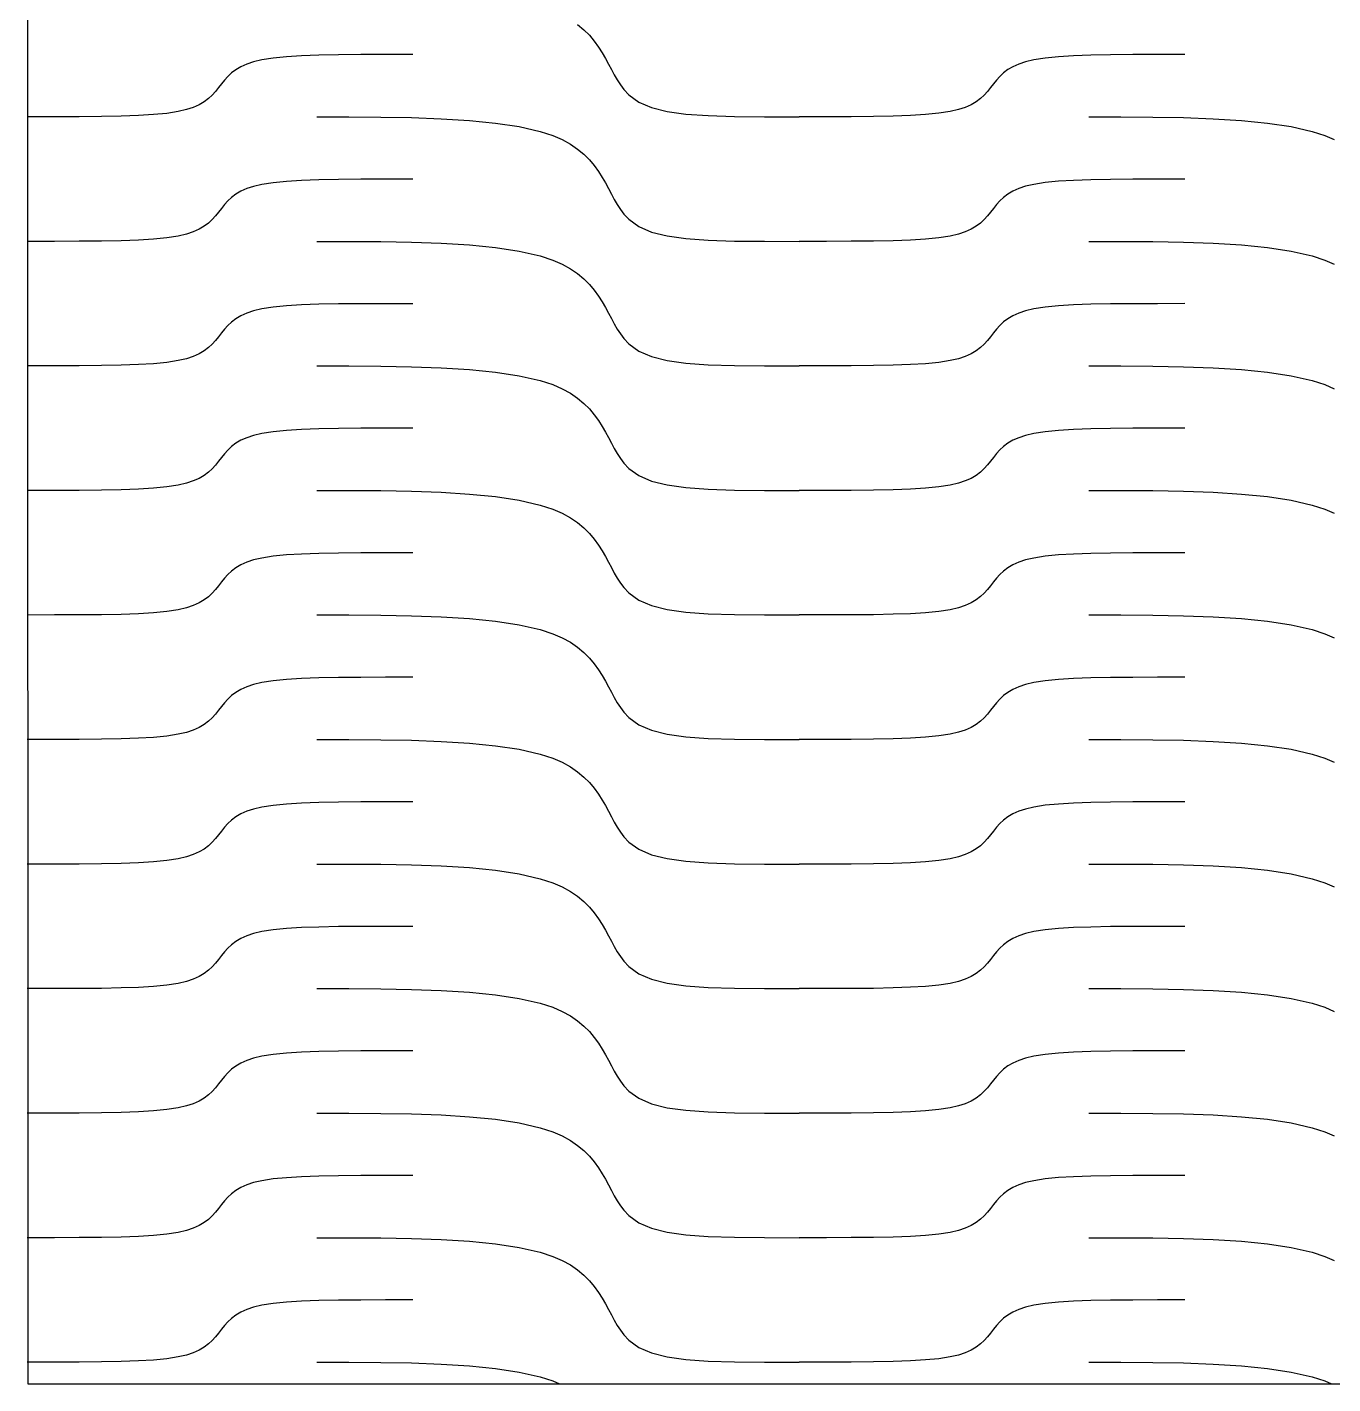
# Model space of a CAD drawing. Extents: x -53 to 53, y -74 to 74.
# Drawn here: x -52.53 to -17.01, y -73.79 to -36.89 of the extents above; entities that cross this region are included whole.
import ezdxf

# ---------------------------------------------------------------- set-up
doc = ezdxf.new("R2010")
doc.units = 0
doc.header["$MEASUREMENT"] = 0
doc.layers.get('0').update_dxf_attribs({"linetype": 'CONTINUOUS'})

msp = doc.modelspace()

# ---------------------------------------------------------------- linework, layer by layer
for p, q in [((-52.525, 28.423), (-52.504, -73.789)), ((-37.552, -36.815), (-37.38, -36.958)), ((-37.38, -36.958), (-37.23, -37.109)), ((-37.23, -37.109), (-37.098, -37.265)), ((-37.098, -37.265), (-36.982, -37.427)), ((-44.052, -37.641), (-44.587, -37.651)), ((-43.45, -37.635), (-44.052, -37.641)), ((-42.778, -37.633), (-43.45, -37.635)), ((-42.031, -37.633), (-42.778, -37.633)), ((-36.982, -37.427), (-36.883, -37.585)), ((-36.883, -37.585), (-36.795, -37.737)), ((-23.052, -37.64), (-23.587, -37.65)), ((-22.45, -37.635), (-23.052, -37.64)), ((-21.778, -37.633), (-22.45, -37.635)), ((-21.031, -37.632), (-21.778, -37.633)), ((-46.71, -37.963), (-46.845, -38.044)), ((-46.552, -37.891), (-46.71, -37.963)), ((-46.367, -37.829), (-46.552, -37.891)), ((-46.139, -37.777), (-46.367, -37.829)), ((-45.832, -37.729), (-46.139, -37.777)), ((-45.473, -37.694), (-45.832, -37.729)), ((-45.059, -37.668), (-45.473, -37.694)), ((-44.587, -37.651), (-45.059, -37.668)), ((-36.795, -37.737), (-36.713, -37.889)), ((-36.713, -37.889), (-36.633, -38.039)), ((-25.71, -37.962), (-25.845, -38.043)), ((-25.552, -37.89), (-25.71, -37.962)), ((-25.367, -37.829), (-25.552, -37.89)), ((-25.139, -37.776), (-25.367, -37.829)), ((-24.832, -37.729), (-25.139, -37.776)), ((-24.473, -37.693), (-24.832, -37.729)), ((-24.059, -37.667), (-24.473, -37.693)), ((-23.587, -37.65), (-24.059, -37.667)), ((-47.154, -38.326), (-47.238, -38.428)), ((-47.063, -38.227), (-47.154, -38.326)), ((-46.962, -38.132), (-47.063, -38.227)), ((-46.845, -38.044), (-46.962, -38.132)), ((-36.633, -38.039), (-36.554, -38.184)), ((-36.554, -38.184), (-36.473, -38.324)), ((-36.473, -38.324), (-36.386, -38.457)), ((-26.154, -38.325), (-26.238, -38.427)), ((-26.063, -38.226), (-26.154, -38.325)), ((-25.962, -38.132), (-26.063, -38.226)), ((-25.845, -38.043), (-25.962, -38.132)), ((-47.493, -38.733), (-47.595, -38.828)), ((-47.402, -38.634), (-47.493, -38.733)), ((-47.319, -38.532), (-47.402, -38.634)), ((-47.238, -38.428), (-47.319, -38.532)), ((-36.386, -38.457), (-36.292, -38.581)), ((-36.292, -38.581), (-36.156, -38.726)), ((-36.156, -38.726), (-35.882, -38.923)), ((-26.493, -38.733), (-26.595, -38.827)), ((-26.402, -38.634), (-26.493, -38.733)), ((-26.319, -38.531), (-26.402, -38.634)), ((-26.238, -38.427), (-26.319, -38.531)), ((-48.005, -39.069), (-48.189, -39.131)), ((-47.847, -38.997), (-48.005, -39.069)), ((-47.711, -38.916), (-47.847, -38.997)), ((-47.595, -38.828), (-47.711, -38.916)), ((-35.882, -38.923), (-35.537, -39.071)), ((-35.537, -39.071), (-35.113, -39.178)), ((-27.005, -39.068), (-27.189, -39.13)), ((-26.847, -38.996), (-27.005, -39.068)), ((-26.711, -38.915), (-26.847, -38.996)), ((-26.595, -38.827), (-26.711, -38.915)), ((-51.779, -39.327), (-52.525, -39.327)), ((-51.107, -39.325), (-51.779, -39.327)), ((-50.505, -39.319), (-51.107, -39.325)), ((-49.97, -39.309), (-50.505, -39.319)), ((-49.498, -39.292), (-49.97, -39.309)), ((-49.084, -39.266), (-49.498, -39.292)), ((-48.725, -39.231), (-49.084, -39.266)), ((-48.418, -39.184), (-48.725, -39.231)), ((-48.189, -39.131), (-48.418, -39.184)), ((-44.644, -39.326), (-43.771, -39.327)), ((-43.771, -39.327), (-42.908, -39.332)), ((-42.908, -39.332), (-42.067, -39.347)), ((-42.067, -39.347), (-41.259, -39.376)), ((-41.259, -39.376), (-40.494, -39.423)), ((-40.494, -39.423), (-39.783, -39.494)), ((-35.113, -39.178), (-34.603, -39.249)), ((-34.603, -39.249), (-33.997, -39.293)), ((-33.997, -39.293), (-33.288, -39.316)), ((-33.288, -39.316), (-32.467, -39.325)), ((-32.467, -39.325), (-31.525, -39.326)), ((-30.779, -39.326), (-31.525, -39.326)), ((-30.107, -39.324), (-30.779, -39.326)), ((-29.505, -39.319), (-30.107, -39.324)), ((-28.97, -39.308), (-29.505, -39.319)), ((-28.498, -39.291), (-28.97, -39.308)), ((-28.084, -39.266), (-28.498, -39.291)), ((-27.725, -39.23), (-28.084, -39.266)), ((-27.418, -39.183), (-27.725, -39.23)), ((-27.189, -39.13), (-27.418, -39.183)), ((-23.644, -39.326), (-22.771, -39.327)), ((-22.771, -39.327), (-21.908, -39.332)), ((-21.908, -39.332), (-21.067, -39.347)), ((-21.067, -39.347), (-20.259, -39.376)), ((-20.259, -39.376), (-19.494, -39.423)), ((-19.494, -39.423), (-18.783, -39.494)), ((-39.783, -39.494), (-39.137, -39.592)), ((-39.137, -39.592), (-38.566, -39.723)), ((-38.566, -39.723), (-38.225, -39.835)), ((-38.225, -39.835), (-37.971, -39.945)), ((-18.783, -39.494), (-18.137, -39.592)), ((-18.137, -39.592), (-17.566, -39.723)), ((-17.566, -39.723), (-17.225, -39.835)), ((-17.225, -39.835), (-16.971, -39.945)), ((-37.971, -39.945), (-37.748, -40.068)), ((-37.748, -40.068), (-37.552, -40.202)), ((-37.552, -40.202), (-37.38, -40.345)), ((-37.38, -40.345), (-37.23, -40.496)), ((-37.23, -40.496), (-37.098, -40.653)), ((-37.098, -40.653), (-36.982, -40.814)), ((-36.982, -40.814), (-36.883, -40.972)), ((-46.552, -41.279), (-46.71, -41.351)), ((-46.367, -41.217), (-46.552, -41.279)), ((-46.139, -41.164), (-46.367, -41.217)), ((-45.832, -41.117), (-46.139, -41.164)), ((-45.473, -41.081), (-45.832, -41.117)), ((-45.059, -41.056), (-45.473, -41.081)), ((-44.587, -41.039), (-45.059, -41.056)), ((-44.052, -41.028), (-44.587, -41.039)), ((-43.45, -41.023), (-44.052, -41.028)), ((-42.778, -41.021), (-43.45, -41.023)), ((-42.031, -41.021), (-42.778, -41.021)), ((-36.883, -40.972), (-36.795, -41.125)), ((-36.795, -41.125), (-36.713, -41.277)), ((-36.713, -41.277), (-36.633, -41.426)), ((-25.552, -41.278), (-25.71, -41.35)), ((-25.367, -41.216), (-25.552, -41.278)), ((-25.139, -41.163), (-25.367, -41.216)), ((-24.832, -41.116), (-25.139, -41.163)), ((-24.473, -41.08), (-24.832, -41.116)), ((-24.059, -41.055), (-24.473, -41.08)), ((-23.587, -41.038), (-24.059, -41.055)), ((-23.052, -41.027), (-23.587, -41.038)), ((-22.45, -41.022), (-23.052, -41.027)), ((-21.778, -41.02), (-22.45, -41.022)), ((-21.031, -41.02), (-21.778, -41.02)), ((-47.063, -41.614), (-47.154, -41.713)), ((-46.962, -41.52), (-47.063, -41.614)), ((-46.845, -41.431), (-46.962, -41.52)), ((-46.71, -41.351), (-46.845, -41.431)), ((-36.633, -41.426), (-36.554, -41.571)), ((-36.554, -41.571), (-36.473, -41.711)), ((-26.063, -41.613), (-26.154, -41.712)), ((-25.962, -41.519), (-26.063, -41.613)), ((-25.845, -41.431), (-25.962, -41.519)), ((-25.71, -41.35), (-25.845, -41.431)), ((-47.402, -42.022), (-47.493, -42.121)), ((-47.319, -41.919), (-47.402, -42.022)), ((-47.238, -41.815), (-47.319, -41.919)), ((-47.154, -41.713), (-47.238, -41.815)), ((-36.473, -41.711), (-36.386, -41.844)), ((-36.386, -41.844), (-36.292, -41.969)), ((-36.292, -41.969), (-36.156, -42.113)), ((-26.402, -42.021), (-26.493, -42.12)), ((-26.319, -41.919), (-26.402, -42.021)), ((-26.238, -41.815), (-26.319, -41.919)), ((-26.154, -41.712), (-26.238, -41.815)), ((-47.847, -42.385), (-48.005, -42.457)), ((-47.711, -42.304), (-47.847, -42.385)), ((-47.595, -42.215), (-47.711, -42.304)), ((-47.493, -42.121), (-47.595, -42.215)), ((-36.156, -42.113), (-35.882, -42.31)), ((-35.882, -42.31), (-35.537, -42.459)), ((-26.847, -42.384), (-27.005, -42.456)), ((-26.711, -42.303), (-26.847, -42.384)), ((-26.595, -42.215), (-26.711, -42.303)), ((-26.493, -42.12), (-26.595, -42.215)), ((-51.779, -42.714), (-52.525, -42.714)), ((-51.107, -42.712), (-51.779, -42.714)), ((-50.505, -42.707), (-51.107, -42.712)), ((-49.97, -42.696), (-50.505, -42.707)), ((-49.498, -42.679), (-49.97, -42.696)), ((-49.084, -42.654), (-49.498, -42.679)), ((-48.725, -42.618), (-49.084, -42.654)), ((-48.418, -42.571), (-48.725, -42.618)), ((-48.189, -42.518), (-48.418, -42.571)), ((-48.005, -42.457), (-48.189, -42.518)), ((-44.644, -42.713), (-43.771, -42.714)), ((-43.771, -42.714), (-42.908, -42.72)), ((-42.908, -42.72), (-42.067, -42.734)), ((-42.067, -42.734), (-41.259, -42.763)), ((-41.259, -42.763), (-40.494, -42.81)), ((-35.537, -42.459), (-35.113, -42.565)), ((-35.113, -42.565), (-34.603, -42.637)), ((-34.603, -42.637), (-33.997, -42.681)), ((-33.997, -42.681), (-33.288, -42.704)), ((-33.288, -42.704), (-32.467, -42.712)), ((-32.467, -42.712), (-31.525, -42.714)), ((-30.779, -42.713), (-31.525, -42.714)), ((-30.107, -42.711), (-30.779, -42.713)), ((-29.505, -42.706), (-30.107, -42.711)), ((-28.97, -42.696), (-29.505, -42.706)), ((-28.498, -42.679), (-28.97, -42.696)), ((-28.084, -42.653), (-28.498, -42.679)), ((-27.725, -42.618), (-28.084, -42.653)), ((-27.418, -42.57), (-27.725, -42.618)), ((-27.189, -42.518), (-27.418, -42.57)), ((-27.005, -42.456), (-27.189, -42.518)), ((-23.644, -42.713), (-22.771, -42.714)), ((-22.771, -42.714), (-21.908, -42.72)), ((-21.908, -42.72), (-21.067, -42.734)), ((-21.067, -42.734), (-20.259, -42.763)), ((-20.259, -42.763), (-19.494, -42.81)), ((-40.494, -42.81), (-39.783, -42.881)), ((-39.783, -42.881), (-39.137, -42.98)), ((-39.137, -42.98), (-38.566, -43.111)), ((-38.566, -43.111), (-38.225, -43.223)), ((-19.494, -42.81), (-18.783, -42.881)), ((-18.783, -42.881), (-18.137, -42.98)), ((-18.137, -42.98), (-17.566, -43.111)), ((-17.566, -43.111), (-17.225, -43.223)), ((-38.225, -43.223), (-37.971, -43.333)), ((-37.971, -43.333), (-37.748, -43.456)), ((-37.748, -43.456), (-37.552, -43.59)), ((-17.225, -43.223), (-16.971, -43.333)), ((-37.552, -43.59), (-37.38, -43.733)), ((-37.38, -43.733), (-37.23, -43.884)), ((-37.23, -43.884), (-37.098, -44.04)), ((-37.098, -44.04), (-36.982, -44.202)), ((-36.982, -44.202), (-36.883, -44.36)), ((-46.367, -44.604), (-46.552, -44.666)), ((-46.139, -44.552), (-46.367, -44.604)), ((-45.832, -44.504), (-46.139, -44.552)), ((-45.473, -44.469), (-45.832, -44.504)), ((-45.059, -44.443), (-45.473, -44.469)), ((-44.587, -44.426), (-45.059, -44.443)), ((-44.052, -44.416), (-44.587, -44.426)), ((-43.45, -44.41), (-44.052, -44.416)), ((-42.778, -44.408), (-43.45, -44.41)), ((-42.031, -44.408), (-42.778, -44.408)), ((-36.883, -44.36), (-36.795, -44.512)), ((-36.795, -44.512), (-36.713, -44.664)), ((-25.367, -44.603), (-25.552, -44.665)), ((-25.139, -44.551), (-25.367, -44.603)), ((-24.832, -44.503), (-25.139, -44.551)), ((-24.473, -44.468), (-24.832, -44.503)), ((-24.059, -44.442), (-24.473, -44.468)), ((-23.587, -44.425), (-24.059, -44.442)), ((-23.052, -44.415), (-23.587, -44.425)), ((-22.45, -44.41), (-23.052, -44.415)), ((-21.778, -44.408), (-22.45, -44.41)), ((-21.031, -44.407), (-21.778, -44.408)), ((-47.063, -45.002), (-47.154, -45.101)), ((-46.962, -44.907), (-47.063, -45.002)), ((-46.845, -44.819), (-46.962, -44.907)), ((-46.71, -44.738), (-46.845, -44.819)), ((-46.552, -44.666), (-46.71, -44.738)), ((-36.713, -44.664), (-36.633, -44.814)), ((-36.633, -44.814), (-36.554, -44.959)), ((-36.554, -44.959), (-36.473, -45.099)), ((-26.063, -45.001), (-26.154, -45.1)), ((-25.962, -44.906), (-26.063, -45.001)), ((-25.845, -44.818), (-25.962, -44.906)), ((-25.71, -44.737), (-25.845, -44.818)), ((-25.552, -44.665), (-25.71, -44.737)), ((-47.319, -45.307), (-47.402, -45.409)), ((-47.238, -45.203), (-47.319, -45.307)), ((-47.154, -45.101), (-47.238, -45.203)), ((-36.473, -45.099), (-36.386, -45.232)), ((-36.386, -45.232), (-36.292, -45.356)), ((-36.292, -45.356), (-36.156, -45.501)), ((-26.319, -45.306), (-26.402, -45.408)), ((-26.238, -45.202), (-26.319, -45.306)), ((-26.154, -45.1), (-26.238, -45.202)), ((-47.711, -45.691), (-47.847, -45.772)), ((-47.595, -45.603), (-47.711, -45.691)), ((-47.493, -45.508), (-47.595, -45.603)), ((-47.402, -45.409), (-47.493, -45.508)), ((-36.156, -45.501), (-35.882, -45.698)), ((-35.882, -45.698), (-35.537, -45.846)), ((-26.711, -45.69), (-26.847, -45.771)), ((-26.595, -45.602), (-26.711, -45.69)), ((-26.493, -45.508), (-26.595, -45.602)), ((-26.402, -45.408), (-26.493, -45.508)), ((-51.779, -46.102), (-52.525, -46.102)), ((-51.107, -46.1), (-51.779, -46.102)), ((-50.505, -46.094), (-51.107, -46.1)), ((-49.97, -46.084), (-50.505, -46.094)), ((-49.498, -46.067), (-49.97, -46.084)), ((-49.084, -46.041), (-49.498, -46.067)), ((-48.725, -46.006), (-49.084, -46.041)), ((-48.418, -45.958), (-48.725, -46.006)), ((-48.189, -45.906), (-48.418, -45.958)), ((-48.005, -45.844), (-48.189, -45.906)), ((-47.847, -45.772), (-48.005, -45.844)), ((-44.644, -46.101), (-43.771, -46.102)), ((-43.771, -46.102), (-42.908, -46.107)), ((-42.908, -46.107), (-42.067, -46.122)), ((-42.067, -46.122), (-41.259, -46.15)), ((-35.537, -45.846), (-35.113, -45.953)), ((-35.113, -45.953), (-34.603, -46.024)), ((-34.603, -46.024), (-33.997, -46.068)), ((-33.997, -46.068), (-33.288, -46.091)), ((-33.288, -46.091), (-32.467, -46.1)), ((-32.467, -46.1), (-31.525, -46.101)), ((-30.779, -46.101), (-31.525, -46.101)), ((-30.107, -46.099), (-30.779, -46.101)), ((-29.505, -46.094), (-30.107, -46.099)), ((-28.97, -46.083), (-29.505, -46.094)), ((-28.498, -46.066), (-28.97, -46.083)), ((-28.084, -46.041), (-28.498, -46.066)), ((-27.725, -46.005), (-28.084, -46.041)), ((-27.418, -45.958), (-27.725, -46.005)), ((-27.189, -45.905), (-27.418, -45.958)), ((-27.005, -45.843), (-27.189, -45.905)), ((-26.847, -45.771), (-27.005, -45.843)), ((-23.644, -46.101), (-22.771, -46.102)), ((-22.771, -46.102), (-21.908, -46.107)), ((-21.908, -46.107), (-21.067, -46.122)), ((-21.067, -46.122), (-20.259, -46.15)), ((-41.259, -46.15), (-40.494, -46.198)), ((-40.494, -46.198), (-39.783, -46.268)), ((-39.783, -46.268), (-39.137, -46.367)), ((-39.137, -46.367), (-38.566, -46.498)), ((-20.259, -46.15), (-19.494, -46.198)), ((-19.494, -46.198), (-18.783, -46.268)), ((-18.783, -46.268), (-18.137, -46.367)), ((-18.137, -46.367), (-17.566, -46.498)), ((-38.566, -46.498), (-38.225, -46.61)), ((-38.225, -46.61), (-37.971, -46.72)), ((-37.971, -46.72), (-37.748, -46.843)), ((-37.748, -46.843), (-37.552, -46.977)), ((-17.566, -46.498), (-17.225, -46.61)), ((-17.225, -46.61), (-16.971, -46.72)), ((-37.552, -46.977), (-37.38, -47.12)), ((-37.38, -47.12), (-37.23, -47.271)), ((-37.23, -47.271), (-37.098, -47.428)), ((-37.098, -47.428), (-36.982, -47.589)), ((-36.982, -47.589), (-36.883, -47.747)), ((-46.139, -47.939), (-46.367, -47.992)), ((-45.832, -47.892), (-46.139, -47.939)), ((-45.473, -47.856), (-45.832, -47.892)), ((-45.059, -47.831), (-45.473, -47.856)), ((-44.587, -47.813), (-45.059, -47.831)), ((-44.052, -47.803), (-44.587, -47.813)), ((-43.45, -47.798), (-44.052, -47.803)), ((-42.778, -47.796), (-43.45, -47.798)), ((-42.031, -47.796), (-42.778, -47.796)), ((-36.883, -47.747), (-36.795, -47.9)), ((-36.795, -47.9), (-36.713, -48.052)), ((-25.139, -47.938), (-25.367, -47.991)), ((-24.832, -47.891), (-25.139, -47.938)), ((-24.473, -47.855), (-24.832, -47.891)), ((-24.059, -47.83), (-24.473, -47.855)), ((-23.587, -47.813), (-24.059, -47.83)), ((-23.052, -47.802), (-23.587, -47.813)), ((-22.45, -47.797), (-23.052, -47.802)), ((-21.778, -47.795), (-22.45, -47.797)), ((-21.031, -47.795), (-21.778, -47.795)), ((-46.962, -48.295), (-47.063, -48.389)), ((-46.845, -48.206), (-46.962, -48.295)), ((-46.71, -48.125), (-46.845, -48.206)), ((-46.552, -48.053), (-46.71, -48.125)), ((-46.367, -47.992), (-46.552, -48.053)), ((-36.713, -48.052), (-36.633, -48.201)), ((-36.633, -48.201), (-36.554, -48.346)), ((-25.962, -48.294), (-26.063, -48.388)), ((-25.845, -48.206), (-25.962, -48.294)), ((-25.71, -48.125), (-25.845, -48.206)), ((-25.552, -48.053), (-25.71, -48.125)), ((-25.367, -47.991), (-25.552, -48.053)), ((-47.319, -48.694), (-47.402, -48.797)), ((-47.238, -48.59), (-47.319, -48.694)), ((-47.154, -48.488), (-47.238, -48.59)), ((-47.063, -48.389), (-47.154, -48.488)), ((-36.554, -48.346), (-36.473, -48.486)), ((-36.473, -48.486), (-36.386, -48.619)), ((-36.386, -48.619), (-36.292, -48.744)), ((-26.319, -48.694), (-26.402, -48.796)), ((-26.238, -48.59), (-26.319, -48.694)), ((-26.154, -48.487), (-26.238, -48.59)), ((-26.063, -48.388), (-26.154, -48.487)), ((-47.711, -49.079), (-47.847, -49.159)), ((-47.595, -48.99), (-47.711, -49.079)), ((-47.493, -48.896), (-47.595, -48.99)), ((-47.402, -48.797), (-47.493, -48.896)), ((-36.292, -48.744), (-36.156, -48.888)), ((-36.156, -48.888), (-35.882, -49.085)), ((-26.711, -49.078), (-26.847, -49.159)), ((-26.595, -48.989), (-26.711, -49.078)), ((-26.493, -48.895), (-26.595, -48.989)), ((-26.402, -48.796), (-26.493, -48.895)), ((-49.084, -49.429), (-49.498, -49.454)), ((-48.725, -49.393), (-49.084, -49.429)), ((-48.418, -49.346), (-48.725, -49.393)), ((-48.189, -49.293), (-48.418, -49.346)), ((-48.005, -49.231), (-48.189, -49.293)), ((-47.847, -49.159), (-48.005, -49.231)), ((-35.882, -49.085), (-35.537, -49.233)), ((-35.537, -49.233), (-35.113, -49.34)), ((-35.113, -49.34), (-34.603, -49.412)), ((-34.603, -49.412), (-33.997, -49.456)), ((-28.084, -49.428), (-28.498, -49.454)), ((-27.725, -49.392), (-28.084, -49.428)), ((-27.418, -49.345), (-27.725, -49.392)), ((-27.189, -49.292), (-27.418, -49.345)), ((-27.005, -49.231), (-27.189, -49.292)), ((-26.847, -49.159), (-27.005, -49.231)), ((-51.779, -49.489), (-52.525, -49.489)), ((-51.107, -49.487), (-51.779, -49.489)), ((-50.505, -49.482), (-51.107, -49.487)), ((-49.97, -49.471), (-50.505, -49.482)), ((-49.498, -49.454), (-49.97, -49.471)), ((-44.644, -49.488), (-43.771, -49.489)), ((-43.771, -49.489), (-42.908, -49.494)), ((-42.908, -49.494), (-42.067, -49.509)), ((-42.067, -49.509), (-41.259, -49.538)), ((-41.259, -49.538), (-40.494, -49.585)), ((-40.494, -49.585), (-39.783, -49.656)), ((-39.783, -49.656), (-39.137, -49.754)), ((-39.137, -49.754), (-38.566, -49.886)), ((-33.997, -49.456), (-33.288, -49.479)), ((-33.288, -49.479), (-32.467, -49.487)), ((-32.467, -49.487), (-31.525, -49.489)), ((-30.779, -49.488), (-31.525, -49.489)), ((-30.107, -49.486), (-30.779, -49.488)), ((-29.505, -49.481), (-30.107, -49.486)), ((-28.97, -49.471), (-29.505, -49.481)), ((-28.498, -49.454), (-28.97, -49.471)), ((-23.644, -49.488), (-22.771, -49.489)), ((-22.771, -49.489), (-21.908, -49.494)), ((-21.908, -49.494), (-21.067, -49.509)), ((-21.067, -49.509), (-20.259, -49.538)), ((-20.259, -49.538), (-19.494, -49.585)), ((-19.494, -49.585), (-18.783, -49.656)), ((-18.783, -49.656), (-18.137, -49.754)), ((-18.137, -49.754), (-17.566, -49.886)), ((-38.566, -49.886), (-38.225, -49.997)), ((-38.225, -49.997), (-37.971, -50.108)), ((-37.971, -50.108), (-37.748, -50.231)), ((-17.566, -49.886), (-17.225, -49.997)), ((-17.225, -49.997), (-16.971, -50.108)), ((-37.748, -50.231), (-37.552, -50.364)), ((-37.552, -50.364), (-37.38, -50.508)), ((-37.38, -50.508), (-37.23, -50.658)), ((-37.23, -50.658), (-37.098, -50.815)), ((-37.098, -50.815), (-36.982, -50.976)), ((-45.832, -51.279), (-46.139, -51.327)), ((-45.473, -51.244), (-45.832, -51.279)), ((-45.059, -51.218), (-45.473, -51.244)), ((-44.587, -51.201), (-45.059, -51.218)), ((-44.052, -51.191), (-44.587, -51.201)), ((-43.45, -51.185), (-44.052, -51.191)), ((-42.778, -51.183), (-43.45, -51.185)), ((-42.031, -51.183), (-42.778, -51.183)), ((-36.982, -50.976), (-36.883, -51.134)), ((-36.883, -51.134), (-36.795, -51.287)), ((-36.795, -51.287), (-36.713, -51.439)), ((-24.832, -51.278), (-25.139, -51.326)), ((-24.473, -51.243), (-24.832, -51.278)), ((-24.059, -51.217), (-24.473, -51.243)), ((-23.587, -51.2), (-24.059, -51.217)), ((-23.052, -51.19), (-23.587, -51.2)), ((-22.45, -51.184), (-23.052, -51.19)), ((-21.778, -51.182), (-22.45, -51.184)), ((-21.031, -51.182), (-21.778, -51.182)), ((-46.845, -51.594), (-46.962, -51.682)), ((-46.71, -51.513), (-46.845, -51.594)), ((-46.552, -51.441), (-46.71, -51.513)), ((-46.367, -51.379), (-46.552, -51.441)), ((-46.139, -51.327), (-46.367, -51.379)), ((-36.713, -51.439), (-36.633, -51.588)), ((-36.633, -51.588), (-36.554, -51.734)), ((-25.845, -51.593), (-25.962, -51.681)), ((-25.71, -51.512), (-25.845, -51.593)), ((-25.552, -51.44), (-25.71, -51.512)), ((-25.367, -51.378), (-25.552, -51.44)), ((-25.139, -51.326), (-25.367, -51.378)), ((-47.238, -51.978), (-47.319, -52.082)), ((-47.154, -51.876), (-47.238, -51.978)), ((-47.063, -51.776), (-47.154, -51.876)), ((-46.962, -51.682), (-47.063, -51.776)), ((-36.554, -51.734), (-36.473, -51.874)), ((-36.473, -51.874), (-36.386, -52.007)), ((-36.386, -52.007), (-36.292, -52.131)), ((-26.238, -51.977), (-26.319, -52.081)), ((-26.154, -51.875), (-26.238, -51.977)), ((-26.063, -51.776), (-26.154, -51.875)), ((-25.962, -51.681), (-26.063, -51.776)), ((-47.595, -52.378), (-47.711, -52.466)), ((-47.493, -52.283), (-47.595, -52.378)), ((-47.402, -52.184), (-47.493, -52.283)), ((-47.319, -52.082), (-47.402, -52.184)), ((-36.292, -52.131), (-36.156, -52.276)), ((-36.156, -52.276), (-35.882, -52.473)), ((-26.595, -52.377), (-26.711, -52.465)), ((-26.493, -52.282), (-26.595, -52.377)), ((-26.402, -52.183), (-26.493, -52.282)), ((-26.319, -52.081), (-26.402, -52.183)), ((-48.418, -52.733), (-48.725, -52.781)), ((-48.189, -52.681), (-48.418, -52.733)), ((-48.005, -52.619), (-48.189, -52.681)), ((-47.847, -52.547), (-48.005, -52.619)), ((-47.711, -52.466), (-47.847, -52.547)), ((-35.882, -52.473), (-35.537, -52.621)), ((-35.537, -52.621), (-35.113, -52.728)), ((-35.113, -52.728), (-34.603, -52.799)), ((-27.418, -52.733), (-27.725, -52.78)), ((-27.189, -52.68), (-27.418, -52.733)), ((-27.005, -52.618), (-27.189, -52.68)), ((-26.847, -52.546), (-27.005, -52.618)), ((-26.711, -52.465), (-26.847, -52.546)), ((-51.779, -52.876), (-52.525, -52.877)), ((-51.107, -52.875), (-51.779, -52.876)), ((-50.505, -52.869), (-51.107, -52.875)), ((-49.97, -52.859), (-50.505, -52.869)), ((-49.498, -52.842), (-49.97, -52.859)), ((-49.084, -52.816), (-49.498, -52.842)), ((-48.725, -52.781), (-49.084, -52.816)), ((-44.644, -52.876), (-43.771, -52.876)), ((-43.771, -52.876), (-42.908, -52.882)), ((-42.908, -52.882), (-42.067, -52.897)), ((-42.067, -52.897), (-41.259, -52.925)), ((-41.259, -52.925), (-40.494, -52.973)), ((-40.494, -52.973), (-39.783, -53.043)), ((-39.783, -53.043), (-39.137, -53.142)), ((-34.603, -52.799), (-33.997, -52.843)), ((-33.997, -52.843), (-33.288, -52.866)), ((-33.288, -52.866), (-32.467, -52.875)), ((-32.467, -52.875), (-31.525, -52.876)), ((-30.779, -52.876), (-31.525, -52.876)), ((-30.107, -52.874), (-30.779, -52.876)), ((-29.505, -52.868), (-30.107, -52.874)), ((-28.97, -52.858), (-29.505, -52.868)), ((-28.498, -52.841), (-28.97, -52.858)), ((-28.084, -52.815), (-28.498, -52.841)), ((-27.725, -52.78), (-28.084, -52.815)), ((-23.644, -52.876), (-22.771, -52.876)), ((-22.771, -52.876), (-21.908, -52.882)), ((-21.908, -52.882), (-21.067, -52.897)), ((-21.067, -52.897), (-20.259, -52.925)), ((-20.259, -52.925), (-19.494, -52.973)), ((-19.494, -52.973), (-18.783, -53.043)), ((-18.783, -53.043), (-18.137, -53.142)), ((-39.137, -53.142), (-38.566, -53.273)), ((-38.566, -53.273), (-38.225, -53.385)), ((-38.225, -53.385), (-37.971, -53.495)), ((-37.971, -53.495), (-37.748, -53.618)), ((-18.137, -53.142), (-17.566, -53.273)), ((-17.566, -53.273), (-17.225, -53.385)), ((-17.225, -53.385), (-16.971, -53.495)), ((-37.748, -53.618), (-37.552, -53.752)), ((-37.552, -53.752), (-37.38, -53.895)), ((-37.38, -53.895), (-37.23, -54.046)), ((-37.23, -54.046), (-37.098, -54.203)), ((-37.098, -54.203), (-36.982, -54.364)), ((-45.059, -54.605), (-45.473, -54.631)), ((-44.587, -54.588), (-45.059, -54.605)), ((-44.052, -54.578), (-44.587, -54.588)), ((-43.45, -54.573), (-44.052, -54.578)), ((-42.778, -54.571), (-43.45, -54.573)), ((-42.031, -54.57), (-42.778, -54.571)), ((-36.982, -54.364), (-36.883, -54.522)), ((-36.883, -54.522), (-36.795, -54.675)), ((-24.059, -54.605), (-24.473, -54.63)), ((-23.587, -54.588), (-24.059, -54.605)), ((-23.052, -54.577), (-23.587, -54.588)), ((-22.45, -54.572), (-23.052, -54.577)), ((-21.778, -54.57), (-22.45, -54.572)), ((-21.031, -54.57), (-21.778, -54.57)), ((-46.845, -54.981), (-46.962, -55.07)), ((-46.71, -54.9), (-46.845, -54.981)), ((-46.552, -54.828), (-46.71, -54.9)), ((-46.367, -54.767), (-46.552, -54.828)), ((-46.139, -54.714), (-46.367, -54.767)), ((-45.832, -54.667), (-46.139, -54.714)), ((-45.473, -54.631), (-45.832, -54.667)), ((-36.795, -54.675), (-36.713, -54.827)), ((-36.713, -54.827), (-36.633, -54.976)), ((-36.633, -54.976), (-36.554, -55.121)), ((-25.845, -54.98), (-25.962, -55.069)), ((-25.71, -54.9), (-25.845, -54.98)), ((-25.552, -54.828), (-25.71, -54.9)), ((-25.367, -54.766), (-25.552, -54.828)), ((-25.139, -54.713), (-25.367, -54.766)), ((-24.832, -54.666), (-25.139, -54.713)), ((-24.473, -54.63), (-24.832, -54.666)), ((-47.154, -55.263), (-47.238, -55.365)), ((-47.063, -55.164), (-47.154, -55.263)), ((-46.962, -55.07), (-47.063, -55.164)), ((-36.554, -55.121), (-36.473, -55.261)), ((-36.473, -55.261), (-36.386, -55.394)), ((-26.154, -55.262), (-26.238, -55.365)), ((-26.063, -55.163), (-26.154, -55.262)), ((-25.962, -55.069), (-26.063, -55.163)), ((-47.493, -55.671), (-47.595, -55.765)), ((-47.402, -55.572), (-47.493, -55.671)), ((-47.319, -55.469), (-47.402, -55.572)), ((-47.238, -55.365), (-47.319, -55.469)), ((-36.386, -55.394), (-36.292, -55.519)), ((-36.292, -55.519), (-36.156, -55.663)), ((-36.156, -55.663), (-35.882, -55.86)), ((-26.493, -55.67), (-26.595, -55.764)), ((-26.402, -55.571), (-26.493, -55.67)), ((-26.319, -55.468), (-26.402, -55.571)), ((-26.238, -55.365), (-26.319, -55.468)), ((-48.189, -56.068), (-48.418, -56.121)), ((-48.005, -56.006), (-48.189, -56.068)), ((-47.847, -55.934), (-48.005, -56.006)), ((-47.711, -55.853), (-47.847, -55.934)), ((-47.595, -55.765), (-47.711, -55.853)), ((-35.882, -55.86), (-35.537, -56.008)), ((-35.537, -56.008), (-35.113, -56.115)), ((-27.189, -56.067), (-27.418, -56.12)), ((-27.005, -56.006), (-27.189, -56.067)), ((-26.847, -55.934), (-27.005, -56.006)), ((-26.711, -55.853), (-26.847, -55.934)), ((-26.595, -55.764), (-26.711, -55.853)), ((-51.779, -56.264), (-52.525, -56.264)), ((-51.107, -56.262), (-51.779, -56.264)), ((-50.505, -56.257), (-51.107, -56.262)), ((-49.97, -56.246), (-50.505, -56.257)), ((-49.498, -56.229), (-49.97, -56.246)), ((-49.084, -56.204), (-49.498, -56.229)), ((-48.725, -56.168), (-49.084, -56.204)), ((-48.418, -56.121), (-48.725, -56.168)), ((-44.644, -56.263), (-43.771, -56.264)), ((-43.771, -56.264), (-42.908, -56.269)), ((-42.908, -56.269), (-42.067, -56.284)), ((-42.067, -56.284), (-41.259, -56.313)), ((-41.259, -56.313), (-40.494, -56.36)), ((-40.494, -56.36), (-39.783, -56.431)), ((-39.783, -56.431), (-39.137, -56.529)), ((-35.113, -56.115), (-34.603, -56.187)), ((-34.603, -56.187), (-33.997, -56.231)), ((-33.997, -56.231), (-33.288, -56.253)), ((-33.288, -56.253), (-32.467, -56.262)), ((-32.467, -56.262), (-31.525, -56.263)), ((-30.779, -56.263), (-31.525, -56.263)), ((-30.107, -56.261), (-30.779, -56.263)), ((-29.505, -56.256), (-30.107, -56.261)), ((-28.97, -56.246), (-29.505, -56.256)), ((-28.498, -56.228), (-28.97, -56.246)), ((-28.084, -56.203), (-28.498, -56.228)), ((-27.725, -56.167), (-28.084, -56.203)), ((-27.418, -56.12), (-27.725, -56.167)), ((-23.644, -56.263), (-22.771, -56.264)), ((-22.771, -56.264), (-21.908, -56.269)), ((-21.908, -56.269), (-21.067, -56.284)), ((-21.067, -56.284), (-20.259, -56.313)), ((-20.259, -56.313), (-19.494, -56.36)), ((-19.494, -56.36), (-18.783, -56.431)), ((-18.783, -56.431), (-18.137, -56.529)), ((-39.137, -56.529), (-38.566, -56.661)), ((-38.566, -56.661), (-38.225, -56.772)), ((-38.225, -56.772), (-37.971, -56.883)), ((-18.137, -56.529), (-17.566, -56.661)), ((-17.566, -56.661), (-17.225, -56.772)), ((-17.225, -56.772), (-16.971, -56.883)), ((-37.971, -56.883), (-37.748, -57.006)), ((-37.748, -57.006), (-37.552, -57.139)), ((-37.552, -57.139), (-37.38, -57.283)), ((-37.38, -57.283), (-37.23, -57.433)), ((-37.23, -57.433), (-37.098, -57.59)), ((-37.098, -57.59), (-36.982, -57.751)), ((-36.982, -57.751), (-36.883, -57.909)), ((-36.883, -57.909), (-36.795, -58.062)), ((-46.71, -58.288), (-46.845, -58.369)), ((-46.552, -58.216), (-46.71, -58.288)), ((-46.367, -58.154), (-46.552, -58.216)), ((-46.139, -58.101), (-46.367, -58.154)), ((-45.832, -58.054), (-46.139, -58.101)), ((-45.473, -58.018), (-45.832, -58.054)), ((-45.059, -57.993), (-45.473, -58.018)), ((-44.587, -57.976), (-45.059, -57.993)), ((-44.052, -57.965), (-44.587, -57.976)), ((-43.45, -57.96), (-44.052, -57.965)), ((-42.778, -57.958), (-43.45, -57.96)), ((-42.031, -57.958), (-42.778, -57.958)), ((-36.795, -58.062), (-36.713, -58.214)), ((-36.713, -58.214), (-36.633, -58.363)), ((-25.71, -58.287), (-25.845, -58.368)), ((-25.552, -58.215), (-25.71, -58.287)), ((-25.367, -58.153), (-25.552, -58.215)), ((-25.139, -58.101), (-25.367, -58.153)), ((-24.832, -58.053), (-25.139, -58.101)), ((-24.473, -58.018), (-24.832, -58.053)), ((-24.059, -57.992), (-24.473, -58.018)), ((-23.587, -57.975), (-24.059, -57.992)), ((-23.052, -57.965), (-23.587, -57.975)), ((-22.45, -57.959), (-23.052, -57.965)), ((-21.778, -57.957), (-22.45, -57.959)), ((-21.031, -57.957), (-21.778, -57.957)), ((-47.154, -58.65), (-47.238, -58.753)), ((-47.063, -58.551), (-47.154, -58.65)), ((-46.962, -58.457), (-47.063, -58.551)), ((-46.845, -58.369), (-46.962, -58.457)), ((-36.633, -58.363), (-36.554, -58.509)), ((-36.554, -58.509), (-36.473, -58.649)), ((-36.473, -58.649), (-36.386, -58.782)), ((-26.154, -58.65), (-26.238, -58.752)), ((-26.063, -58.551), (-26.154, -58.65)), ((-25.962, -58.456), (-26.063, -58.551)), ((-25.845, -58.368), (-25.962, -58.456)), ((-47.402, -58.959), (-47.493, -59.058)), ((-47.319, -58.857), (-47.402, -58.959)), ((-47.238, -58.753), (-47.319, -58.857)), ((-36.386, -58.782), (-36.292, -58.906)), ((-36.292, -58.906), (-36.156, -59.051)), ((-26.402, -58.958), (-26.493, -59.057)), ((-26.319, -58.856), (-26.402, -58.958)), ((-26.238, -58.752), (-26.319, -58.856)), ((-48.005, -59.394), (-48.189, -59.456)), ((-47.847, -59.322), (-48.005, -59.394)), ((-47.711, -59.241), (-47.847, -59.322)), ((-47.595, -59.153), (-47.711, -59.241)), ((-47.493, -59.058), (-47.595, -59.153)), ((-36.156, -59.051), (-35.882, -59.248)), ((-35.882, -59.248), (-35.537, -59.396)), ((-35.537, -59.396), (-35.113, -59.502)), ((-27.005, -59.393), (-27.189, -59.455)), ((-26.847, -59.321), (-27.005, -59.393)), ((-26.711, -59.24), (-26.847, -59.321)), ((-26.595, -59.152), (-26.711, -59.24)), ((-26.493, -59.057), (-26.595, -59.152)), ((-51.779, -59.651), (-52.525, -59.652)), ((-51.107, -59.649), (-51.779, -59.651)), ((-50.505, -59.644), (-51.107, -59.649)), ((-49.97, -59.634), (-50.505, -59.644)), ((-49.498, -59.617), (-49.97, -59.634)), ((-49.084, -59.591), (-49.498, -59.617)), ((-48.725, -59.556), (-49.084, -59.591)), ((-48.418, -59.508), (-48.725, -59.556)), ((-48.189, -59.456), (-48.418, -59.508)), ((-44.644, -59.651), (-43.771, -59.651)), ((-43.771, -59.651), (-42.908, -59.657)), ((-42.908, -59.657), (-42.067, -59.672)), ((-42.067, -59.672), (-41.259, -59.7)), ((-41.259, -59.7), (-40.494, -59.748)), ((-40.494, -59.748), (-39.783, -59.818)), ((-35.113, -59.502), (-34.603, -59.574)), ((-34.603, -59.574), (-33.997, -59.618)), ((-33.997, -59.618), (-33.288, -59.641)), ((-33.288, -59.641), (-32.467, -59.65)), ((-32.467, -59.65), (-31.525, -59.651)), ((-30.779, -59.651), (-31.525, -59.651)), ((-30.107, -59.649), (-30.779, -59.651)), ((-29.505, -59.643), (-30.107, -59.649)), ((-28.97, -59.633), (-29.505, -59.643)), ((-28.498, -59.616), (-28.97, -59.633)), ((-28.084, -59.59), (-28.498, -59.616)), ((-27.725, -59.555), (-28.084, -59.59)), ((-27.418, -59.507), (-27.725, -59.555)), ((-27.189, -59.455), (-27.418, -59.507)), ((-23.644, -59.651), (-22.771, -59.651)), ((-22.771, -59.651), (-21.908, -59.657)), ((-21.908, -59.657), (-21.067, -59.672)), ((-21.067, -59.672), (-20.259, -59.7)), ((-20.259, -59.7), (-19.494, -59.748)), ((-19.494, -59.748), (-18.783, -59.818)), ((-39.783, -59.818), (-39.137, -59.917)), ((-39.137, -59.917), (-38.566, -60.048)), ((-38.566, -60.048), (-38.225, -60.16)), ((-18.783, -59.818), (-18.137, -59.917)), ((-18.137, -59.917), (-17.566, -60.048)), ((-17.566, -60.048), (-17.225, -60.16)), ((-38.225, -60.16), (-37.971, -60.27)), ((-37.971, -60.27), (-37.748, -60.393)), ((-37.748, -60.393), (-37.552, -60.527)), ((-17.225, -60.16), (-16.971, -60.27)), ((-37.552, -60.527), (-37.38, -60.67)), ((-37.38, -60.67), (-37.23, -60.821)), ((-37.23, -60.821), (-37.098, -60.978)), ((-37.098, -60.978), (-36.982, -61.139)), ((-36.982, -61.139), (-36.883, -61.297)), ((-46.552, -61.603), (-46.71, -61.675)), ((-46.367, -61.542), (-46.552, -61.603)), ((-46.139, -61.489), (-46.367, -61.542)), ((-45.832, -61.442), (-46.139, -61.489)), ((-45.473, -61.406), (-45.832, -61.442)), ((-45.059, -61.38), (-45.473, -61.406)), ((-44.587, -61.363), (-45.059, -61.38)), ((-44.052, -61.353), (-44.587, -61.363)), ((-43.45, -61.348), (-44.052, -61.353)), ((-42.778, -61.346), (-43.45, -61.348)), ((-42.031, -61.345), (-42.778, -61.346)), ((-36.883, -61.297), (-36.795, -61.45)), ((-36.795, -61.45), (-36.713, -61.601)), ((-36.713, -61.601), (-36.633, -61.751)), ((-25.552, -61.603), (-25.71, -61.675)), ((-25.367, -61.541), (-25.552, -61.603)), ((-25.139, -61.488), (-25.367, -61.541)), ((-24.832, -61.441), (-25.139, -61.488)), ((-24.473, -61.405), (-24.832, -61.441)), ((-24.059, -61.38), (-24.473, -61.405)), ((-23.587, -61.363), (-24.059, -61.38)), ((-23.052, -61.352), (-23.587, -61.363)), ((-22.45, -61.347), (-23.052, -61.352)), ((-21.778, -61.345), (-22.45, -61.347)), ((-21.031, -61.345), (-21.778, -61.345)), ((-47.063, -61.939), (-47.154, -62.038)), ((-46.962, -61.844), (-47.063, -61.939)), ((-46.845, -61.756), (-46.962, -61.844)), ((-46.71, -61.675), (-46.845, -61.756)), ((-36.633, -61.751), (-36.554, -61.896)), ((-36.554, -61.896), (-36.473, -62.036)), ((-26.063, -61.938), (-26.154, -62.037)), ((-25.962, -61.844), (-26.063, -61.938)), ((-25.845, -61.755), (-25.962, -61.844)), ((-25.71, -61.675), (-25.845, -61.755)), ((-47.402, -62.346), (-47.493, -62.446)), ((-47.319, -62.244), (-47.402, -62.346)), ((-47.238, -62.14), (-47.319, -62.244)), ((-47.154, -62.038), (-47.238, -62.14)), ((-36.473, -62.036), (-36.386, -62.169)), ((-36.386, -62.169), (-36.292, -62.294)), ((-36.292, -62.294), (-36.156, -62.438)), ((-26.402, -62.346), (-26.493, -62.445)), ((-26.319, -62.243), (-26.402, -62.346)), ((-26.238, -62.139), (-26.319, -62.243)), ((-26.154, -62.037), (-26.238, -62.139)), ((-47.847, -62.709), (-48.005, -62.781)), ((-47.711, -62.628), (-47.847, -62.709)), ((-47.595, -62.54), (-47.711, -62.628)), ((-47.493, -62.446), (-47.595, -62.54)), ((-36.156, -62.438), (-35.882, -62.635)), ((-35.882, -62.635), (-35.537, -62.783)), ((-26.847, -62.708), (-27.005, -62.781)), ((-26.711, -62.628), (-26.847, -62.708)), ((-26.595, -62.539), (-26.711, -62.628)), ((-26.493, -62.445), (-26.595, -62.539)), ((-51.779, -63.039), (-52.525, -63.039)), ((-51.107, -63.037), (-51.779, -63.039)), ((-50.505, -63.032), (-51.107, -63.037)), ((-49.97, -63.021), (-50.505, -63.032)), ((-49.498, -63.004), (-49.97, -63.021)), ((-49.084, -62.979), (-49.498, -63.004)), ((-48.725, -62.943), (-49.084, -62.979)), ((-48.418, -62.896), (-48.725, -62.943)), ((-48.189, -62.843), (-48.418, -62.896)), ((-48.005, -62.781), (-48.189, -62.843)), ((-44.644, -63.038), (-43.771, -63.039)), ((-43.771, -63.039), (-42.908, -63.044)), ((-42.908, -63.044), (-42.067, -63.059)), ((-42.067, -63.059), (-41.259, -63.088)), ((-41.259, -63.088), (-40.494, -63.135)), ((-35.537, -62.783), (-35.113, -62.89)), ((-35.113, -62.89), (-34.603, -62.962)), ((-34.603, -62.962), (-33.997, -63.006)), ((-33.997, -63.006), (-33.288, -63.028)), ((-33.288, -63.028), (-32.467, -63.037)), ((-32.467, -63.037), (-31.525, -63.038)), ((-30.779, -63.038), (-31.525, -63.038)), ((-30.107, -63.036), (-30.779, -63.038)), ((-29.505, -63.031), (-30.107, -63.036)), ((-28.97, -63.02), (-29.505, -63.031)), ((-28.498, -63.003), (-28.97, -63.02)), ((-28.084, -62.978), (-28.498, -63.003)), ((-27.725, -62.942), (-28.084, -62.978)), ((-27.418, -62.895), (-27.725, -62.942)), ((-27.189, -62.842), (-27.418, -62.895)), ((-27.005, -62.781), (-27.189, -62.842)), ((-23.644, -63.038), (-22.771, -63.039)), ((-22.771, -63.039), (-21.908, -63.044)), ((-21.908, -63.044), (-21.067, -63.059)), ((-21.067, -63.059), (-20.259, -63.088)), ((-20.259, -63.088), (-19.494, -63.135)), ((-40.494, -63.135), (-39.783, -63.206)), ((-39.783, -63.206), (-39.137, -63.304)), ((-39.137, -63.304), (-38.566, -63.435)), ((-38.566, -63.435), (-38.225, -63.547)), ((-19.494, -63.135), (-18.783, -63.206)), ((-18.783, -63.206), (-18.137, -63.304)), ((-18.137, -63.304), (-17.566, -63.435)), ((-17.566, -63.435), (-17.225, -63.547)), ((-38.225, -63.547), (-37.971, -63.658)), ((-37.971, -63.658), (-37.748, -63.78)), ((-37.748, -63.78), (-37.552, -63.914)), ((-17.225, -63.547), (-16.971, -63.658)), ((-37.552, -63.914), (-37.38, -64.057)), ((-37.38, -64.057), (-37.23, -64.208)), ((-37.23, -64.208), (-37.098, -64.365)), ((-37.098, -64.365), (-36.982, -64.526)), ((-36.982, -64.526), (-36.883, -64.684)), ((-46.367, -64.929), (-46.552, -64.991)), ((-46.139, -64.876), (-46.367, -64.929)), ((-45.832, -64.829), (-46.139, -64.876)), ((-45.473, -64.793), (-45.832, -64.829)), ((-45.059, -64.768), (-45.473, -64.793)), ((-44.587, -64.751), (-45.059, -64.768)), ((-44.052, -64.74), (-44.587, -64.751)), ((-43.45, -64.735), (-44.052, -64.74)), ((-42.778, -64.733), (-43.45, -64.735)), ((-42.031, -64.733), (-42.778, -64.733)), ((-36.883, -64.684), (-36.795, -64.837)), ((-36.795, -64.837), (-36.713, -64.989)), ((-25.367, -64.928), (-25.552, -64.99)), ((-25.139, -64.876), (-25.367, -64.928)), ((-24.832, -64.828), (-25.139, -64.876)), ((-24.473, -64.793), (-24.832, -64.828)), ((-24.059, -64.767), (-24.473, -64.793)), ((-23.587, -64.75), (-24.059, -64.767)), ((-23.052, -64.74), (-23.587, -64.75)), ((-22.45, -64.734), (-23.052, -64.74)), ((-21.778, -64.732), (-22.45, -64.734)), ((-21.031, -64.732), (-21.778, -64.732)), ((-46.962, -65.232), (-47.063, -65.326)), ((-46.845, -65.144), (-46.962, -65.232)), ((-46.71, -65.063), (-46.845, -65.144)), ((-46.552, -64.991), (-46.71, -65.063)), ((-36.713, -64.989), (-36.633, -65.138)), ((-36.633, -65.138), (-36.554, -65.284)), ((-36.554, -65.284), (-36.473, -65.423)), ((-25.962, -65.231), (-26.063, -65.326)), ((-25.845, -65.143), (-25.962, -65.231)), ((-25.71, -65.062), (-25.845, -65.143)), ((-25.552, -64.99), (-25.71, -65.062)), ((-47.319, -65.632), (-47.402, -65.734)), ((-47.238, -65.528), (-47.319, -65.632)), ((-47.154, -65.425), (-47.238, -65.528)), ((-47.063, -65.326), (-47.154, -65.425)), ((-36.473, -65.423), (-36.386, -65.556)), ((-36.386, -65.556), (-36.292, -65.681)), ((-36.292, -65.681), (-36.156, -65.826)), ((-26.319, -65.631), (-26.402, -65.733)), ((-26.238, -65.527), (-26.319, -65.631)), ((-26.154, -65.425), (-26.238, -65.527)), ((-26.063, -65.326), (-26.154, -65.425)), ((-47.711, -66.016), (-47.847, -66.097)), ((-47.595, -65.927), (-47.711, -66.016)), ((-47.493, -65.833), (-47.595, -65.927)), ((-47.402, -65.734), (-47.493, -65.833)), ((-36.156, -65.826), (-35.882, -66.022)), ((-35.882, -66.022), (-35.537, -66.171)), ((-26.711, -66.015), (-26.847, -66.096)), ((-26.595, -65.927), (-26.711, -66.015)), ((-26.493, -65.832), (-26.595, -65.927)), ((-26.402, -65.733), (-26.493, -65.832)), ((-51.107, -66.424), (-51.779, -66.426)), ((-50.505, -66.419), (-51.107, -66.424)), ((-49.97, -66.409), (-50.505, -66.419)), ((-49.498, -66.392), (-49.97, -66.409)), ((-49.084, -66.366), (-49.498, -66.392)), ((-48.725, -66.331), (-49.084, -66.366)), ((-48.418, -66.283), (-48.725, -66.331)), ((-48.189, -66.231), (-48.418, -66.283)), ((-48.005, -66.169), (-48.189, -66.231)), ((-47.847, -66.097), (-48.005, -66.169)), ((-44.644, -66.426), (-43.771, -66.426)), ((-35.537, -66.171), (-35.113, -66.277)), ((-35.113, -66.277), (-34.603, -66.349)), ((-34.603, -66.349), (-33.997, -66.393)), ((-33.997, -66.393), (-33.288, -66.416)), ((-33.288, -66.416), (-32.467, -66.424)), ((-32.467, -66.424), (-31.525, -66.426)), ((-30.779, -66.426), (-31.525, -66.426)), ((-30.107, -66.424), (-30.779, -66.426)), ((-29.505, -66.418), (-30.107, -66.424)), ((-28.97, -66.408), (-29.505, -66.418)), ((-28.498, -66.391), (-28.97, -66.408)), ((-28.084, -66.365), (-28.498, -66.391)), ((-27.725, -66.33), (-28.084, -66.365)), ((-27.418, -66.282), (-27.725, -66.33)), ((-27.189, -66.23), (-27.418, -66.282)), ((-27.005, -66.168), (-27.189, -66.23)), ((-26.847, -66.096), (-27.005, -66.168)), ((-23.644, -66.426), (-22.771, -66.426)), ((-51.779, -66.426), (-52.525, -66.427)), ((-43.771, -66.426), (-42.908, -66.432)), ((-42.908, -66.432), (-42.067, -66.446)), ((-42.067, -66.446), (-41.259, -66.475)), ((-41.259, -66.475), (-40.494, -66.523)), ((-40.494, -66.523), (-39.783, -66.593)), ((-39.783, -66.593), (-39.137, -66.692)), ((-39.137, -66.692), (-38.566, -66.823)), ((-22.771, -66.426), (-21.908, -66.432)), ((-21.908, -66.432), (-21.067, -66.446)), ((-21.067, -66.446), (-20.259, -66.475)), ((-20.259, -66.475), (-19.494, -66.523)), ((-19.494, -66.523), (-18.783, -66.593)), ((-18.783, -66.593), (-18.137, -66.692)), ((-18.137, -66.692), (-17.566, -66.823)), ((-38.566, -66.823), (-38.225, -66.935)), ((-38.225, -66.935), (-37.971, -67.045)), ((-37.971, -67.045), (-37.748, -67.168)), ((-17.566, -66.823), (-17.225, -66.935)), ((-17.225, -66.935), (-16.971, -67.045)), ((-37.748, -67.168), (-37.552, -67.302)), ((-37.552, -67.302), (-37.38, -67.445)), ((-37.38, -67.445), (-37.23, -67.596)), ((-37.23, -67.596), (-37.098, -67.753)), ((-37.098, -67.753), (-36.982, -67.914)), ((-46.139, -68.264), (-46.367, -68.316)), ((-45.832, -68.216), (-46.139, -68.264)), ((-45.473, -68.181), (-45.832, -68.216)), ((-45.059, -68.155), (-45.473, -68.181)), ((-44.587, -68.138), (-45.059, -68.155)), ((-44.052, -68.128), (-44.587, -68.138)), ((-43.45, -68.122), (-44.052, -68.128)), ((-42.778, -68.121), (-43.45, -68.122)), ((-42.031, -68.12), (-42.778, -68.121)), ((-36.982, -67.914), (-36.883, -68.072)), ((-36.883, -68.072), (-36.795, -68.225)), ((-36.795, -68.225), (-36.713, -68.376)), ((-25.139, -68.263), (-25.367, -68.316)), ((-24.832, -68.216), (-25.139, -68.263)), ((-24.473, -68.18), (-24.832, -68.216)), ((-24.059, -68.155), (-24.473, -68.18)), ((-23.587, -68.137), (-24.059, -68.155)), ((-23.052, -68.127), (-23.587, -68.137)), ((-22.45, -68.122), (-23.052, -68.127)), ((-21.778, -68.12), (-22.45, -68.122)), ((-21.031, -68.119), (-21.778, -68.12)), ((-46.962, -68.619), (-47.063, -68.714)), ((-46.845, -68.531), (-46.962, -68.619)), ((-46.71, -68.45), (-46.845, -68.531)), ((-46.552, -68.378), (-46.71, -68.45)), ((-46.367, -68.316), (-46.552, -68.378)), ((-36.713, -68.376), (-36.633, -68.526)), ((-36.633, -68.526), (-36.554, -68.671)), ((-25.962, -68.619), (-26.063, -68.713)), ((-25.845, -68.53), (-25.962, -68.619)), ((-25.71, -68.449), (-25.845, -68.53)), ((-25.552, -68.377), (-25.71, -68.449)), ((-25.367, -68.316), (-25.552, -68.377)), ((-47.238, -68.915), (-47.319, -69.019)), ((-47.154, -68.813), (-47.238, -68.915)), ((-47.063, -68.714), (-47.154, -68.813)), ((-36.554, -68.671), (-36.473, -68.811)), ((-36.473, -68.811), (-36.386, -68.944)), ((-36.386, -68.944), (-36.292, -69.068)), ((-26.238, -68.914), (-26.319, -69.018)), ((-26.154, -68.812), (-26.238, -68.914)), ((-26.063, -68.713), (-26.154, -68.812)), ((-47.595, -69.315), (-47.711, -69.403)), ((-47.493, -69.22), (-47.595, -69.315)), ((-47.402, -69.121), (-47.493, -69.22)), ((-47.319, -69.019), (-47.402, -69.121)), ((-36.292, -69.068), (-36.156, -69.213)), ((-36.156, -69.213), (-35.882, -69.41)), ((-26.595, -69.314), (-26.711, -69.403)), ((-26.493, -69.22), (-26.595, -69.314)), ((-26.402, -69.121), (-26.493, -69.22)), ((-26.319, -69.018), (-26.402, -69.121)), ((-48.725, -69.718), (-49.084, -69.754)), ((-48.418, -69.671), (-48.725, -69.718)), ((-48.189, -69.618), (-48.418, -69.671)), ((-48.005, -69.556), (-48.189, -69.618)), ((-47.847, -69.484), (-48.005, -69.556)), ((-47.711, -69.403), (-47.847, -69.484)), ((-35.882, -69.41), (-35.537, -69.558)), ((-35.537, -69.558), (-35.113, -69.665)), ((-35.113, -69.665), (-34.603, -69.737)), ((-34.603, -69.737), (-33.997, -69.78)), ((-27.725, -69.717), (-28.084, -69.753)), ((-27.418, -69.67), (-27.725, -69.717)), ((-27.189, -69.617), (-27.418, -69.67)), ((-27.005, -69.555), (-27.189, -69.617)), ((-26.847, -69.483), (-27.005, -69.555)), ((-26.711, -69.403), (-26.847, -69.483)), ((-51.779, -69.814), (-52.525, -69.814)), ((-51.107, -69.812), (-51.779, -69.814)), ((-50.505, -69.806), (-51.107, -69.812)), ((-49.97, -69.796), (-50.505, -69.806)), ((-49.498, -69.779), (-49.97, -69.796)), ((-49.084, -69.754), (-49.498, -69.779)), ((-44.644, -69.813), (-43.771, -69.814)), ((-43.771, -69.814), (-42.908, -69.819)), ((-42.908, -69.819), (-42.067, -69.834)), ((-42.067, -69.834), (-41.259, -69.863)), ((-41.259, -69.863), (-40.494, -69.91)), ((-40.494, -69.91), (-39.783, -69.981)), ((-39.783, -69.981), (-39.137, -70.079)), ((-39.137, -70.079), (-38.566, -70.21)), ((-33.997, -69.78), (-33.288, -69.803)), ((-33.288, -69.803), (-32.467, -69.812)), ((-32.467, -69.812), (-31.525, -69.813)), ((-30.779, -69.813), (-31.525, -69.813)), ((-30.107, -69.811), (-30.779, -69.813)), ((-29.505, -69.806), (-30.107, -69.811)), ((-28.97, -69.795), (-29.505, -69.806)), ((-28.498, -69.778), (-28.97, -69.795)), ((-28.084, -69.753), (-28.498, -69.778)), ((-23.644, -69.813), (-22.771, -69.814)), ((-22.771, -69.814), (-21.908, -69.819)), ((-21.908, -69.819), (-21.067, -69.834)), ((-21.067, -69.834), (-20.259, -69.863)), ((-20.259, -69.863), (-19.494, -69.91)), ((-19.494, -69.91), (-18.783, -69.981)), ((-18.783, -69.981), (-18.137, -70.079)), ((-18.137, -70.079), (-17.566, -70.21)), ((-38.566, -70.21), (-38.225, -70.322)), ((-38.225, -70.322), (-37.971, -70.432)), ((-37.971, -70.432), (-37.748, -70.555)), ((-17.566, -70.21), (-17.225, -70.322)), ((-17.225, -70.322), (-16.971, -70.432)), ((-37.748, -70.555), (-37.552, -70.689)), ((-37.552, -70.689), (-37.38, -70.832)), ((-37.38, -70.832), (-37.23, -70.983)), ((-37.23, -70.983), (-37.098, -71.14)), ((-37.098, -71.14), (-36.982, -71.301)), ((-45.473, -71.568), (-45.832, -71.604)), ((-45.059, -71.543), (-45.473, -71.568)), ((-44.587, -71.526), (-45.059, -71.543)), ((-44.052, -71.515), (-44.587, -71.526)), ((-43.45, -71.51), (-44.052, -71.515)), ((-42.778, -71.508), (-43.45, -71.51)), ((-42.031, -71.508), (-42.778, -71.508)), ((-36.982, -71.301), (-36.883, -71.459)), ((-36.883, -71.459), (-36.795, -71.612)), ((-24.473, -71.567), (-24.832, -71.603)), ((-24.059, -71.542), (-24.473, -71.567)), ((-23.587, -71.525), (-24.059, -71.542)), ((-23.052, -71.514), (-23.587, -71.525)), ((-22.45, -71.509), (-23.052, -71.514)), ((-21.778, -71.507), (-22.45, -71.509)), ((-21.031, -71.507), (-21.778, -71.507)), ((-46.845, -71.919), (-46.962, -72.007)), ((-46.71, -71.838), (-46.845, -71.919)), ((-46.552, -71.766), (-46.71, -71.838)), ((-46.367, -71.704), (-46.552, -71.766)), ((-46.139, -71.651), (-46.367, -71.704)), ((-45.832, -71.604), (-46.139, -71.651)), ((-36.795, -71.612), (-36.713, -71.764)), ((-36.713, -71.764), (-36.633, -71.913)), ((-36.633, -71.913), (-36.554, -72.058)), ((-25.845, -71.918), (-25.962, -72.006)), ((-25.71, -71.837), (-25.845, -71.918)), ((-25.552, -71.765), (-25.71, -71.837)), ((-25.367, -71.703), (-25.552, -71.765)), ((-25.139, -71.65), (-25.367, -71.703)), ((-24.832, -71.603), (-25.139, -71.65)), ((-47.238, -72.303), (-47.319, -72.406)), ((-47.154, -72.2), (-47.238, -72.303)), ((-47.063, -72.101), (-47.154, -72.2)), ((-46.962, -72.007), (-47.063, -72.101)), ((-36.554, -72.058), (-36.473, -72.198)), ((-36.473, -72.198), (-36.386, -72.331)), ((-26.238, -72.302), (-26.319, -72.406)), ((-26.154, -72.199), (-26.238, -72.302)), ((-26.063, -72.1), (-26.154, -72.199)), ((-25.962, -72.006), (-26.063, -72.1)), ((-47.493, -72.608), (-47.595, -72.702)), ((-47.402, -72.509), (-47.493, -72.608)), ((-47.319, -72.406), (-47.402, -72.509)), ((-36.386, -72.331), (-36.292, -72.456)), ((-36.292, -72.456), (-36.156, -72.6)), ((-36.156, -72.6), (-35.882, -72.797)), ((-26.493, -72.607), (-26.595, -72.702)), ((-26.402, -72.508), (-26.493, -72.607)), ((-26.319, -72.406), (-26.402, -72.508)), ((-48.418, -73.058), (-48.725, -73.105)), ((-48.189, -73.005), (-48.418, -73.058)), ((-48.005, -72.944), (-48.189, -73.005)), ((-47.847, -72.872), (-48.005, -72.944)), ((-47.711, -72.791), (-47.847, -72.872)), ((-47.595, -72.702), (-47.711, -72.791)), ((-35.882, -72.797), (-35.537, -72.946)), ((-35.537, -72.946), (-35.113, -73.052)), ((-35.113, -73.052), (-34.603, -73.124)), ((-27.418, -73.057), (-27.725, -73.105)), ((-27.189, -73.005), (-27.418, -73.057)), ((-27.005, -72.943), (-27.189, -73.005)), ((-26.847, -72.871), (-27.005, -72.943)), ((-26.711, -72.79), (-26.847, -72.871)), ((-26.595, -72.702), (-26.711, -72.79)), ((-51.779, -73.201), (-52.525, -73.201)), ((-51.107, -73.199), (-51.779, -73.201)), ((-50.505, -73.194), (-51.107, -73.199)), ((-49.97, -73.184), (-50.505, -73.194)), ((-49.498, -73.166), (-49.97, -73.184)), ((-49.084, -73.141), (-49.498, -73.166)), ((-48.725, -73.105), (-49.084, -73.141)), ((-44.644, -73.2), (-43.771, -73.201)), ((-43.771, -73.201), (-42.908, -73.207)), ((-42.908, -73.207), (-42.067, -73.221)), ((-42.067, -73.221), (-41.259, -73.25)), ((-41.259, -73.25), (-40.494, -73.297)), ((-40.494, -73.297), (-39.783, -73.368)), ((-39.783, -73.368), (-39.137, -73.467)), ((-34.603, -73.124), (-33.997, -73.168)), ((-33.997, -73.168), (-33.288, -73.191)), ((-33.288, -73.191), (-32.467, -73.199)), ((-32.467, -73.199), (-31.525, -73.201)), ((-30.779, -73.2), (-31.525, -73.201)), ((-30.107, -73.198), (-30.779, -73.2)), ((-29.505, -73.193), (-30.107, -73.198)), ((-28.97, -73.183), (-29.505, -73.193)), ((-28.498, -73.166), (-28.97, -73.183)), ((-28.084, -73.14), (-28.498, -73.166)), ((-27.725, -73.105), (-28.084, -73.14)), ((-23.644, -73.2), (-22.771, -73.201)), ((-22.771, -73.201), (-21.908, -73.207)), ((-21.908, -73.207), (-21.067, -73.221)), ((-21.067, -73.221), (-20.259, -73.25)), ((-20.259, -73.25), (-19.494, -73.297)), ((-19.494, -73.297), (-18.783, -73.368)), ((-18.783, -73.368), (-18.137, -73.467)), ((-52.504, -73.789), (-38.042, -73.789)), ((-39.137, -73.467), (-38.566, -73.598)), ((-38.566, -73.598), (-38.225, -73.71)), ((-38.225, -73.71), (-38.042, -73.789)), ((-38.042, -73.789), (-17.042, -73.789)), ((-18.137, -73.467), (-17.566, -73.598)), ((-17.566, -73.598), (-17.225, -73.71)), ((-17.225, -73.71), (-17.042, -73.789)), ((-17.042, -73.789), (3.958, -73.789))]:
    msp.add_line(p, q)

doc.saveas('drawing.dxf')
